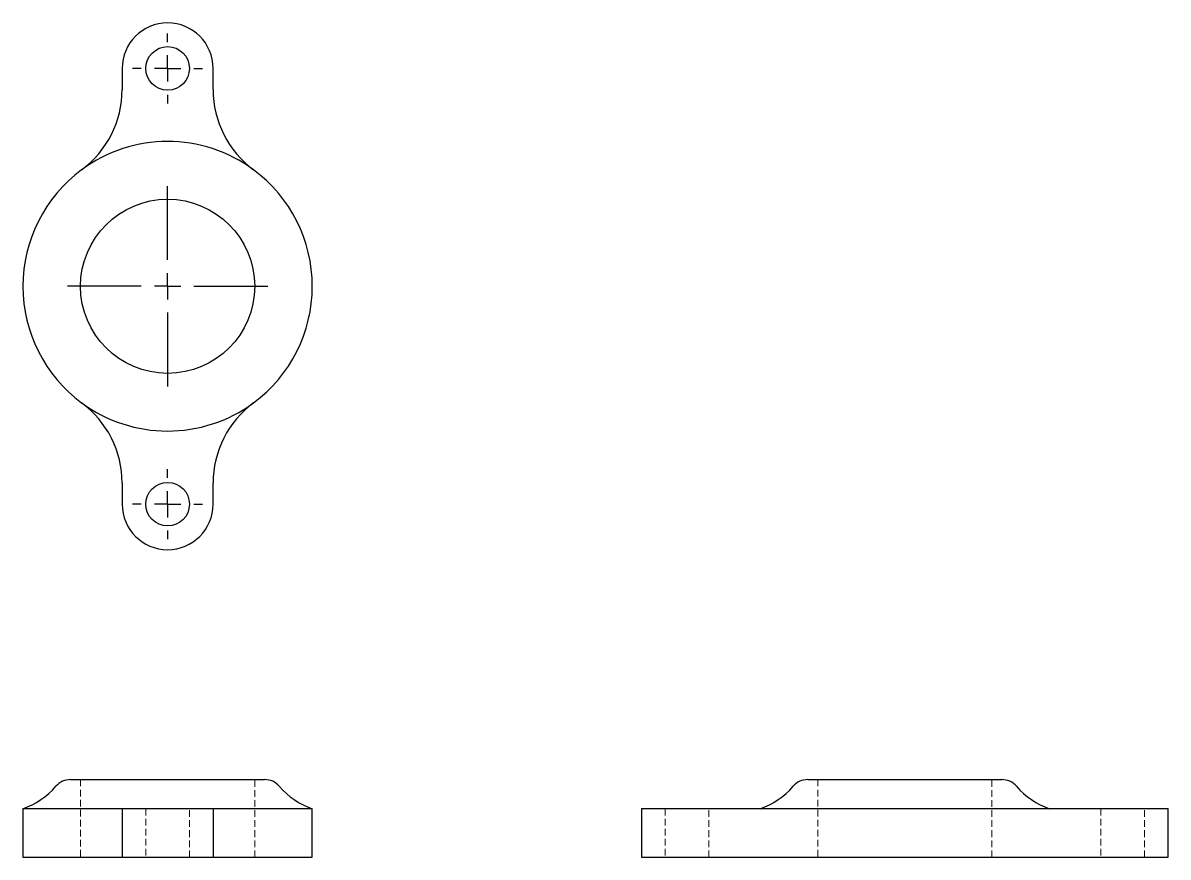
# Model space of a CAD drawing. Header units: millimetres. Extents: x 56 to 273, y 50 to 208.
import ezdxf

# ---------------------------------------------------------------- set-up
doc = ezdxf.new("R2010")
doc.units = ezdxf.units.MM
doc.linetypes.add('HIDDEN', pattern=[1.905, 1.27, -0.635])
doc.layers.add('10', color=7, linetype='Continuous')

# ---------------------------------------------------------------- blocks, each defined once
blk = doc.blocks.new('SW_CENTERMARKSYMBOL_0')
at = {"layer": '10', "color": 0}
for p, q in [((0, 5), (0, 19.04)), ((0, 0), (0, 2.5)), ((-5, 0), (-19.04, 0)), ((0, 0), (-2.5, 0)), ((0, 0), (0, -2.5)), ((0, 0), (2.5, 0)), ((5, 0), (19.04, 0)), ((0, -5), (0, -19.04))]:
    blk.add_line(p, q, dxfattribs=at)
blk = doc.blocks.new('SW_CENTERMARKSYMBOL_1')
at = {"layer": '10', "color": 0}
for p, q in [((0, 5), (0, 6.64)), ((0, 0), (0, 2.5)), ((-5, 0), (-6.64, 0)), ((0, 0), (-2.5, 0)), ((0, 0), (0, -2.5)), ((0, 0), (2.5, 0)), ((5, 0), (6.64, 0)), ((0, -5), (0, -6.64))]:
    blk.add_line(p, q, dxfattribs=at)
blk = doc.blocks.new('SW_CENTERMARKSYMBOL_2')
at = {"layer": '10', "color": 0}
for p, q in [((0, 5), (0, 6.64)), ((0, 0), (0, 2.5)), ((-5, 0), (-6.64, 0)), ((0, 0), (-2.5, 0)), ((0, 0), (0, -2.5)), ((0, 0), (2.5, 0)), ((5, 0), (6.64, 0)), ((0, -5), (0, -6.64))]:
    blk.add_line(p, q, dxfattribs=at)

msp = doc.modelspace()

# ---------------------------------------------------------------- linework, layer by layer
at = {"color": 7, "linetype": 'Continuous', "lineweight": 25}
for p, q in [((74.36, 199.36), (74.36, 195.34)), ((91.64, 195.34), (91.64, 199.36)), ((74.36, 120.66), (74.36, 116.64)), ((91.64, 116.64), (91.64, 120.66)), ((64.57, 64.35), (83, 64.35)), ((83, 64.35), (101.43, 64.35)), ((204.57, 64.35), (241.43, 64.35)), ((55.52, 58.84), (55.52, 49.65)), ((55.52, 58.84), (66.67, 58.84)), ((66.67, 58.84), (74.36, 58.84)), ((74.36, 58.84), (74.36, 49.65)), ((74.36, 58.84), (91.64, 58.84)), ((91.64, 58.84), (91.64, 49.65)), ((91.64, 58.84), (99.33, 58.84)), ((99.33, 58.84), (110.48, 58.84)), ((110.48, 49.65), (110.48, 58.84)), ((173, 58.84), (173, 49.65)), ((173, 58.84), (181.64, 58.84)), ((181.64, 58.84), (185.66, 58.84)), ((185.66, 58.84), (200.89, 58.84)), ((200.89, 58.84), (245.11, 58.84)), ((245.11, 58.84), (260.34, 58.84)), ((260.34, 58.84), (264.36, 58.84)), ((264.36, 58.84), (273, 58.84)), ((273, 49.65), (273, 58.84)), ((55.52, 49.65), (66.67, 49.65)), ((66.67, 49.65), (74.36, 49.65)), ((74.36, 49.65), (91.64, 49.65)), ((91.64, 49.65), (99.33, 49.65)), ((99.33, 49.65), (110.48, 49.65)), ((173, 49.65), (181.64, 49.65)), ((181.64, 49.65), (185.66, 49.65)), ((185.66, 49.65), (200.89, 49.65)), ((200.89, 49.65), (245.11, 49.65)), ((245.11, 49.65), (260.34, 49.65)), ((260.34, 49.65), (264.36, 49.65)), ((264.36, 49.65), (273, 49.65))]:
    msp.add_line(p, q, dxfattribs=at)
at = {"color": 7, "linetype": 'HIDDEN', "lineweight": 18}
for p, q in [((66.46, 64.35), (66.46, 49.65)), ((99.54, 49.65), (99.54, 64.35)), ((206.46, 64.35), (206.46, 49.65)), ((239.54, 49.65), (239.54, 64.35)), ((78.86, 58.84), (78.86, 49.65)), ((87.14, 49.65), (87.14, 58.84)), ((177.5, 58.84), (177.5, 49.65)), ((185.78, 49.65), (185.78, 58.84)), ((260.22, 58.84), (260.22, 49.65)), ((268.5, 49.65), (268.5, 58.84))]:
    msp.add_line(p, q, dxfattribs=at)
at = {"color": 7, "linetype": 'Continuous', "lineweight": 25}
for centre, radius in [((83, 199.36), 4.14), ((83, 158), 16.54), ((83, 116.64), 4.14)]:
    msp.add_circle(centre, radius, dxfattribs=at)
for centre, radius, start, end in [((83, 199.36), 8.64, 0, 180), ((55.43, 195.34), 18.93, 306.4456, 0), ((110.57, 195.34), 18.93, 180, 233.5544), ((83, 158), 27.48, 53.5544, 126.4456), ((83, 158), 27.48, 126.4456, 233.5544), ((83, 158), 27.48, 306.4456, 53.5544), ((83, 158), 27.48, 233.5544, 306.4456), ((55.43, 120.66), 18.93, 0, 53.5544), ((110.57, 120.66), 18.93, 126.4456, 180), ((83, 116.64), 8.64, 180, 0), ((50.69, 72.73), 14.71, 289.1625, 319.024), ((64.57, 60.68), 3.68, 90, 139.024), ((101.43, 60.68), 3.68, 40.976, 90), ((115.31, 72.73), 14.71, 220.976, 250.8375), ((190.69, 72.73), 14.71, 289.1625, 319.024), ((204.57, 60.68), 3.68, 90, 139.024), ((241.43, 60.68), 3.68, 40.976, 90), ((255.31, 72.73), 14.71, 220.976, 250.8375)]:
    msp.add_arc(centre, radius, start, end, dxfattribs=at)

# ---------------------------------------------------------------- block references
at = {"layer": '10'}
for name, p in [('SW_CENTERMARKSYMBOL_2', (83, 199.36)), ('SW_CENTERMARKSYMBOL_0', (83, 158)), ('SW_CENTERMARKSYMBOL_1', (83, 116.64))]:
    msp.add_blockref(name, p, dxfattribs=at)

doc.saveas('drawing.dxf')
